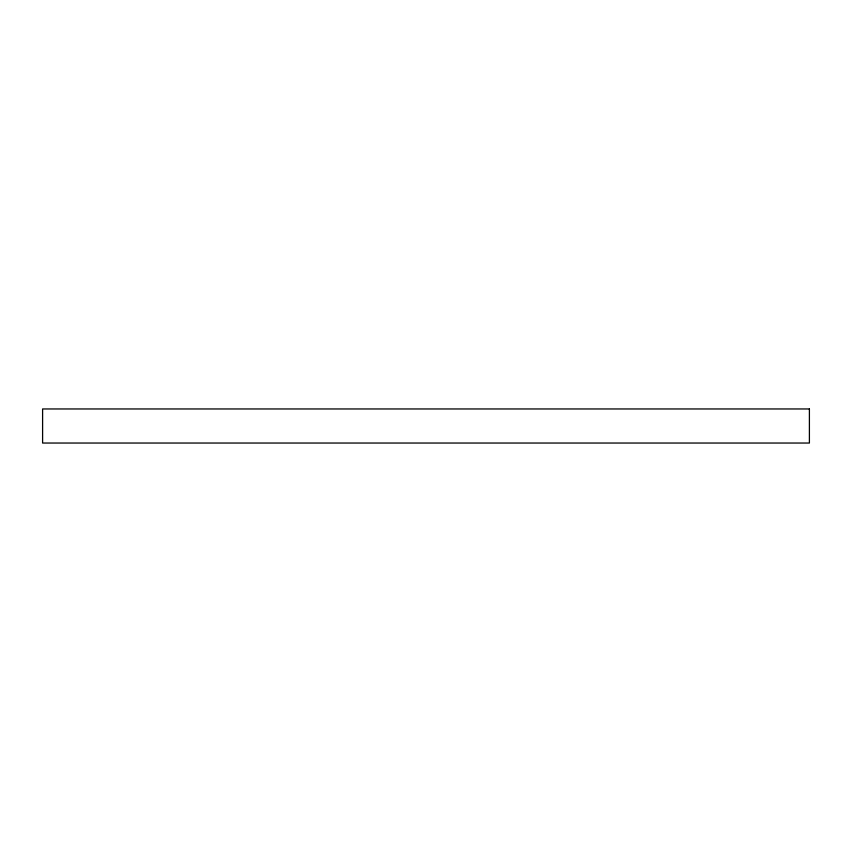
<?xml version="1.0" encoding="UTF-8"?>
<svg xmlns="http://www.w3.org/2000/svg" width="852" height="852" viewBox="0 0 852 852"><rect width="100%" height="100%" fill="white"/><g stroke="black" fill="none" stroke-linecap="round" stroke-linejoin="round"><path stroke-width="1.28" d="M809.4 408.96L42.6 408.96L42.6 443.04L809.4 443.04L809.4 408.96"/></g></svg>
